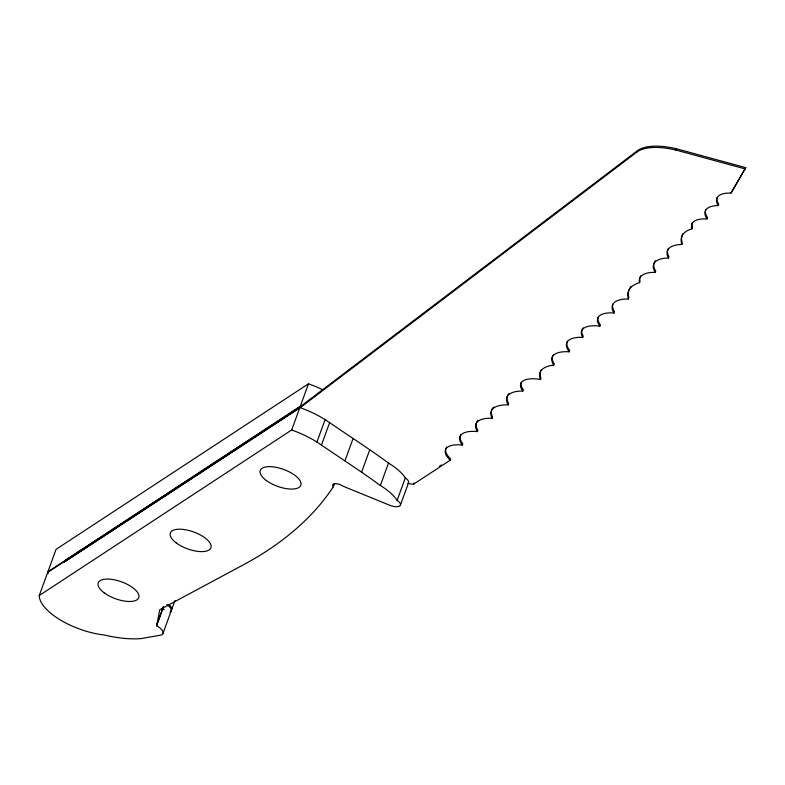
<?xml version="1.0" encoding="UTF-8"?>
<svg xmlns="http://www.w3.org/2000/svg" width="785" height="785" viewBox="0 0 785 785"><rect width="100%" height="100%" fill="white"/><g stroke="black" fill="none" stroke-linecap="round" stroke-linejoin="round"><path stroke-width="1.18" d="M156.666 625.773L159.757 609.709L246.039 563.394A1003.917 417.914 20 0 0 333.311 486.808A6.574 2.738 20 0 1 335.009 483.697A6.574 2.738 20 0 1 343.016 486.18L389.772 505.275A9.126 3.797 20 0 0 399.673 506.04A9.126 3.797 20 0 0 397.132 500.388A46.364 19.301 20 0 0 380.342 485.503A552.012 229.789 20 0 0 361.591 472.177L316.934 442.063A57.482 23.933 20 0 0 291.677 429.984L39.25 595.53A49.857 20.753 20 0 0 104.326 634.986A74.968 31.214 20 0 0 141.123 638.578L161.779 634.928A13.198 5.495 20 0 0 156.666 625.773L163.614 606.697M39.25 595.53L56.059 549.353L308.485 383.796A57.482 23.933 20 0 1 321.752 389.291M298.261 408.946L64.223 562.07L64.694 560.765L300.783 406.306L637.469 150.661A51.918 21.607 20 0 1 676.15 148.689L745.75 167.656L731.021 193.051A30.527 12.707 20 0 0 718.255 205.513A31.714 13.208 20 0 0 707.089 218.956A29.781 12.393 20 0 0 692.066 228.778A53.861 22.422 20 0 0 681.861 244.449A35.904 14.944 20 0 0 668.467 258.02A35.58 14.807 20 0 0 655.249 272.366A34.216 14.248 20 0 0 639.569 282.62A59.238 24.659 20 0 0 628.412 299.007A34.854 14.513 20 0 0 613.998 313.029A29.967 12.472 20 0 0 599.897 326.138A29.438 12.256 20 0 0 582.745 337.364A32.165 13.394 20 0 0 569.233 351.808A32.587 13.571 20 0 0 553.759 365.143A43.204 17.986 20 0 0 540.531 379.518A27.622 11.5 20 0 0 522.859 391.087A35.266 14.68 20 0 0 508.209 404.903A36.041 15.003 20 0 0 492.146 418.258A33.137 13.796 20 0 0 477.417 431.583A30.419 12.668 20 0 0 462.345 445.095A28.113 11.706 20 0 0 450.207 460.216L413.607 484.168A17.29 7.202 20 0 1 408.956 483.648M157.069 623.722L163.192 606.893M163.074 633.191L171.238 610.75M171.709 609.454L174.976 600.476M291.677 429.984L299.85 407.543A57.482 23.933 20 0 1 325.098 419.622L369.755 449.736A552.012 229.789 20 0 1 388.506 463.062A46.364 19.301 20 0 1 405.296 477.947A9.126 3.797 20 0 1 408.485 482.932L400.321 505.373M308.485 383.796L300.321 406.237L47.895 571.794A49.857 20.753 20 0 0 48.071 573.776M300.783 406.306L300.312 407.601L636.998 151.966L637.469 150.661M316.934 442.063L325.098 419.622M321.457 445.115L329.631 422.673M333.311 486.808L334.538 483.442M344.909 460.932L353.073 438.491M361.591 472.177L369.755 449.736M380.342 485.503L388.506 463.062M397.132 500.388L405.296 477.947M413.607 484.168L414.078 482.873M450.207 460.216L450.678 458.921A28.113 11.706 20 0 1 446.763 447.038M462.345 445.095L462.816 443.79A30.419 12.668 20 0 1 460.893 434.488M477.417 431.583L477.888 430.288A33.137 13.796 20 0 1 478.153 420.269M492.146 418.258L492.617 416.953A36.041 15.003 20 0 1 491.351 411.379M508.209 404.903L508.69 403.608A35.266 14.68 20 0 1 507.267 396.307M522.859 391.087L523.33 389.782A27.622 11.5 20 0 1 521.309 382.266M540.531 379.518L541.012 378.223A43.204 17.986 20 0 1 541.199 369.931M553.759 365.143L554.23 363.838A32.587 13.571 20 0 1 553.248 354.899M569.233 351.808L569.704 350.502A32.165 13.394 20 0 1 567.457 341.112M582.745 337.364L583.226 336.058A29.438 12.256 20 0 1 583.206 327.855M599.897 326.138L600.368 324.843A29.967 12.472 20 0 1 598.042 317.503M613.998 313.029L614.478 311.724A34.854 14.513 20 0 1 612.8 304.325M636.998 151.966A51.918 21.607 20 0 1 675.679 149.994L676.15 148.689M628.412 299.007L628.883 297.711A59.238 24.659 20 0 1 629.276 289.165M639.569 282.62L640.04 281.324A34.216 14.248 20 0 1 640.825 275.761M655.249 272.366L655.72 271.06A35.58 14.807 20 0 1 655.504 260.836M668.467 258.02L668.938 256.724A35.904 14.944 20 0 1 668.418 248.394M681.861 244.449L682.342 243.154A53.861 22.422 20 0 1 683.117 233.547M692.066 228.778L692.537 227.483A29.781 12.393 20 0 1 692.203 223.146M707.089 218.956L707.56 217.651A31.714 13.208 20 0 1 705.892 209.418M718.255 205.513L718.736 204.218A30.527 12.707 20 0 1 717.127 197.594M731.021 193.051L745.75 167.656M407.837 483.599L408.485 482.932M47.65 572.442L64.458 561.422M64.223 562.07L299.85 407.543M439.492 466.241L441.533 464.906M675.679 149.994L745.279 168.952M162.456 608.915L164.33 609.709M507.973 394.806A35.266 14.68 20 0 1 509.092 393.471M491.773 409.76A36.041 15.003 20 0 1 493.853 407.003M630.11 287.712A59.238 24.659 20 0 1 631.189 286.358M168.961 604.519A13.198 5.495 20 0 1 170.423 611.181M166.812 604.538A13.198 5.495 20 0 1 169.952 612.486M176.38 543.024A21.578 8.978 20 0 0 210.527 548.558A21.578 8.978 20 0 0 184.975 529.669A21.578 8.978 20 0 0 176.38 543.024M266.292 480.479A21.578 8.978 20 0 0 300.449 486.013A21.578 8.978 20 0 0 274.897 467.124A21.578 8.978 20 0 0 266.292 480.479M104.238 592.881A21.578 8.978 20 0 0 138.395 598.425A21.578 8.978 20 0 0 112.844 579.536A21.578 8.978 20 0 0 104.238 592.881"/></g></svg>
